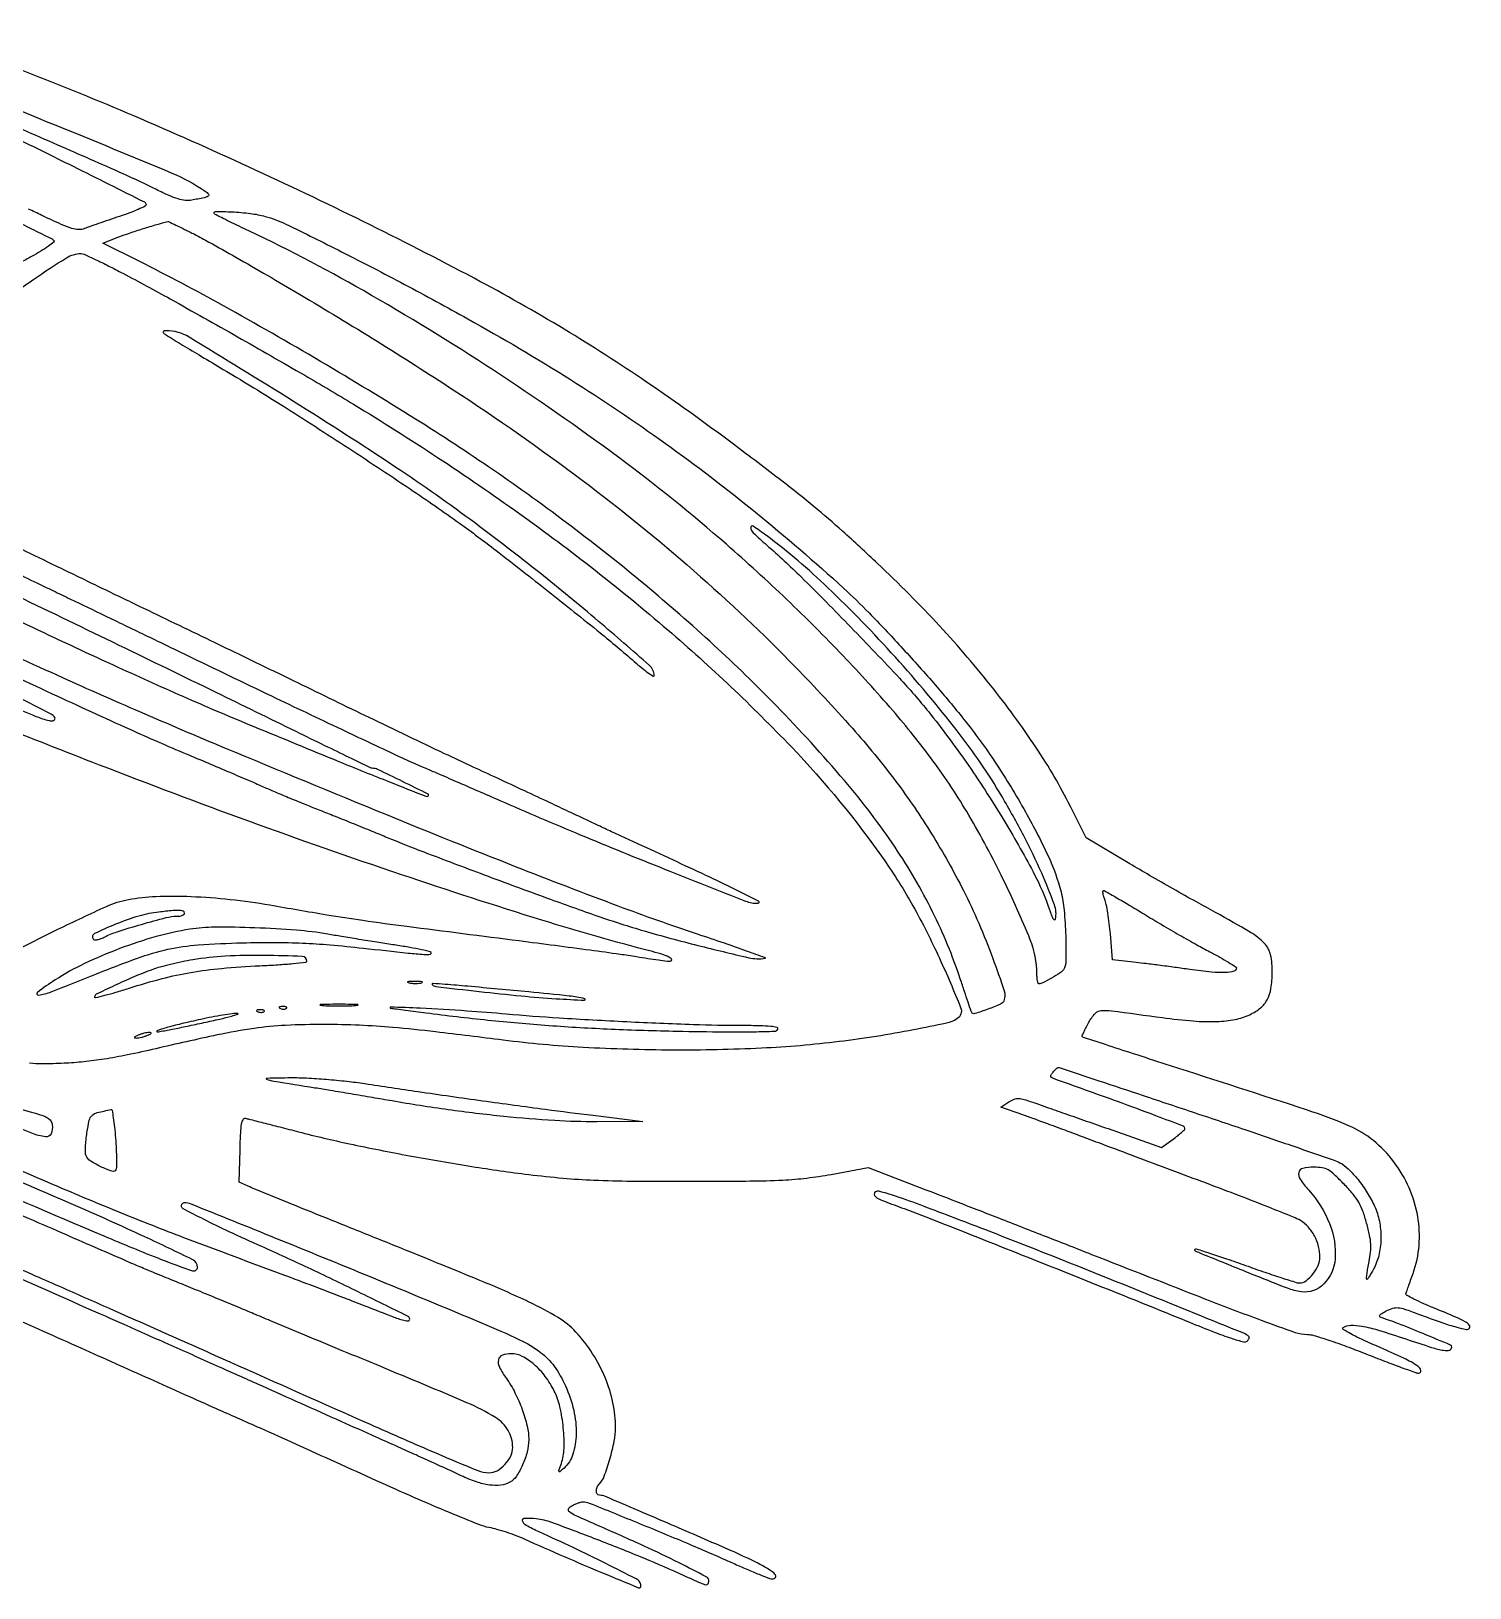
# Model space of a CAD drawing. Extents: x 59 to 961, y 231 to 796.
# Drawn here: x 513.3 to 960.6, y 231.2 to 715.1 of the extents above; entities that cross this region are included whole.
import ezdxf

# ---------------------------------------------------------------- set-up
doc = ezdxf.new("R2010")
doc.units = 0

msp = doc.modelspace()

# ---------------------------------------------------------------- linework, layer by layer
for points in [[(506.067446, 315.898689, -0.000295), (516.996875, 311.036928, -0.000292), (528.720395, 305.80544, -0.000375), (539.5, 300.977927, 0.000255), (550.024756, 296.261529, 0.000227), (560.975, 291.36713, 0.000228), (570.830425, 286.972824, 0.000702), (577.5, 284.013864, -0.001331), (584.438569, 280.925111, -0.000353), (595.500845, 275.955968, -0.000358), (608.075849, 270.285829, -0.000368), (620.524153, 264.651063, 0.003421), (632.394104, 259.365171, 0.004601), (643.219039, 254.751301, 0.003194), (652.343329, 251.029295, 0.048415), (655.62176, 250.071732, -0.021921), (657.986263, 249.514966, -0.010819), (660.938715, 248.612241, -0.010714), (663.967515, 247.541557, -0.01538), (666.597607, 246.454372, 0.003257), (679.023824, 240.961471, 0.003823), (690.875603, 235.92189, 0.000535), (702.071266, 231.276111, 0.303229), (702.743264, 231.40993, 0.167611), (702.868136, 231.666296, 0.067321), (702.862876, 232.061393, 0.056453), (702.739548, 232.523997, 0.045094), (702.508701, 232.985921, 0.137749), (701.363453, 234.038898, 0.001564), (691.974055, 238.767659, 0.00509), (681.757086, 243.743876, 0.004814), (671.25, 248.606309, -0.018796), (667.157091, 250.641208, -0.214819), (666.094754, 252.042662, -0.473736), (666.780102, 252.92678, -0.03471), (670.293824, 252.776129, -0.060441), (675.055686, 251.646217, -0.003538), (689.023704, 246.376094, -0.005946), (703.705302, 240.516275, -0.009198), (716.228043, 235.072893, 0.002402), (721.39616, 232.7424, 0.050215), (723.003878, 232.212326, 0.291766), (723.700538, 232.466339, 0.164816), (724, 233.350136, 0.279537), (723.202919, 234.664443, 0.004038), (714.722526, 238.997855, 0.008873), (703.890951, 244.184523, 0.004104), (689.639408, 250.559625, -0.0028), (682.781984, 253.60569, -0.048985), (680.67116, 254.818506, -0.32936), (680.381498, 255.707292, -0.187973), (681.139408, 256.620194, -0.019674), (682.138423, 257.123824, -0.018866), (683.187842, 257.555039, -0.019188), (684.141226, 257.864408, -0.062107), (684.797926, 257.964565, -0.103326), (686.775383, 257.607533, -0.000747), (702.422819, 251.24786, -0.00324), (717.969133, 244.784378, -0.004803), (731.5, 238.901823, 0.003959), (735.80542, 237.021388, 0.005751), (739.635937, 235.436216, 0.003061), (742.892106, 234.155461, 0.093084), (743.75, 233.996698, 0.254564), (744.67394, 234.502866, 0.341872), (744.593427, 235.417987, 0.070904), (742.687898, 236.967248, 0.018867), (739.25, 238.8603, 0.013293), (730.732018, 242.860228, 0.001717), (712.261267, 250.866332, 0.000346), (691.802687, 259.633987, 0.101392), (690.016309, 260, -0.251158), (689.318785, 260.373968, -0.1449), (689.031044, 261.308372, -0.102809), (689.270284, 262.526252, -0.096934), (689.97721, 263.57721, 0.110077), (691.458574, 265.908165, 0.016341), (693.190554, 271.238329, 0.019302), (694.579395, 276.843221, 0.051119), (695, 280.946452, 0.052194), (694.182981, 288.75193, 0.046037), (691.759081, 296.571277, 0.044744), (687.85747, 304.028536, 0.04334), (682.654676, 310.758806, 0.071636), (677.148786, 315.239106, 0.024978), (668.110041, 320.06122, 0.012565), (652.832097, 326.792638, 0.001917), (622, 339.323935, -0.000327), (607.044701, 345.346959, -0.00049), (593.991856, 350.628594, -0.000197), (582.800214, 355.175022, -0.010877), (580.716955, 356.075561), (577.933911, 357.351142), (578.216955, 367.425571, -0.005222), (578.420776, 372.712647, -0.031289), (578.727266, 375.449228, -0.076366), (579.199525, 376.843774, -0.338514), (579.933991, 377.18867, -0.008625), (580.962975, 376.946612, -0.000243), (585.372387, 375.826467, -0.000496), (590.557247, 374.50118, -0.000341), (596.433991, 372.988571, 0.010751), (612.214646, 369.275308, 0.006587), (630.962421, 365.544665, 0.006497), (650.314527, 362.217625, 0.008627), (668, 359.725191, 0.008605), (678.603153, 358.601901, 0.011518), (688.254532, 357.970757, 0.00846), (699.947153, 357.674309, 0.002449), (718, 357.610576, 0.001906), (736.684729, 357.707371, 0.010012), (746.948078, 358.005259, 0.017077), (754.432155, 358.629308, 0.016137), (762, 359.770077), (773.5, 361.885108), (791.5, 354.975216, -0.00098), (800.671375, 351.433843, -0.000329), (814.053125, 346.226421, -0.000327), (828.854397, 340.444245, -0.000374), (843, 334.89534, 0.000603), (878.432498, 321.014904, 0.004256), (895.720451, 314.435523, 0.005495), (906.300128, 310.643665, 0.083482), (910.128365, 310, -0.073443), (912.061046, 309.714578, -0.006646), (916.727779, 308.2375, -0.008511), (922.266537, 306.297845, -0.006554), (928.244398, 304, 0.003103), (934.104444, 301.700902, 0.004581), (939.277574, 299.7625, 0.002178), (943.693153, 298.175686, 0.085366), (944.714666, 298, 0.474666), (945.367193, 298.799627, 0.199081), (944.465495, 300.132084, 0.03527), (940.082461, 302.597219, 0.009056), (932.669436, 305.940719, -0.006312), (927.333714, 308.312134, -0.017223), (923.642678, 310.165223, -0.018358), (921.247397, 311.589464, -0.547183), (921.249573, 312.175406, -0.137177), (923.568081, 312.875052, -0.050626), (927.002539, 312.597147, -0.028791), (932.17404, 311.33449, -0.006644), (940.719166, 308.594192, 0.004068), (948.726191, 305.980895, 0.033464), (952.450075, 305.067879, 0.111166), (954.288222, 305.155977, 0.337361), (955, 306.090836, 0.302008), (954.593844, 306.701931, 0.001063), (946.104133, 310.246173, 0.005622), (938.249868, 313.402505, 0.018758), (933, 315.220421, -0.181874), (932.584889, 315.539714, -0.314187), (932.607199, 315.956164, -0.090835), (933.244735, 316.523569, -0.016817), (934.619535, 317.297016, -0.042443), (936.655658, 318.143489, -0.101195), (938.276661, 318.318343, -0.058351), (940.331826, 317.878535, -0.007353), (944.619535, 316.351693, 0.004468), (951.943331, 313.69599, 0.017633), (956.518686, 312.262249, 0.021115), (959.542734, 311.566353, 0.30966), (960.491476, 311.986207, 0.327653), (960.416434, 312.925938, 0.086335), (959.176313, 313.94033, 0.028284), (956.28335, 315.362175, 0.003167), (949.509118, 318.177883, -0.008216), (946.072576, 319.647149, -0.01345), (943.21773, 321.016884, -0.007066), (940.925093, 322.234987, -0.352437), (940.74273, 322.677883, -0.011854), (940.919131, 323.227057, -0.000704), (941.494204, 324.874128, -0.00106), (942.186034, 326.833365, -0.000781), (942.960084, 329, 0.066719), (944.819534, 337.662384, 0.062598), (944.395794, 346.705207, 0.061034), (941.714472, 355.568244, 0.057816), (936.937321, 363.699242, 0.0601), (930.604443, 370.272782, 0.069661), (923.178806, 374.773428, 0.022464), (909.826302, 379.812628, 0.00125), (867.5, 393.532082, -0.000682), (857.123068, 396.882581, -0.001111), (848.328164, 399.757137, -0.000116), (840.474457, 402.345419, -0.109326), (840.149069, 402.538865, -0.30926), (840.088874, 402.812185, -0.008447), (840.589434, 403.996193, -0.014635), (841.268211, 405.415332, -0.009157), (842.140979, 407.03705, -0.052678), (844.100763, 409.797972, -0.198587), (845.966571, 410.713507, -0.048618), (849.203142, 410.606468, -0.001038), (865, 408.504332, 0.012801), (874.611953, 407.454692, 0.029026), (881.919829, 407.270984, 0.038521), (887.629573, 407.901061, 0.065305), (892.191439, 409.399332, 0.058916), (895.527931, 411.516584, 0.100046), (897.620244, 414.060911, 0.084918), (898.764346, 417.520759, 0.033235), (899.185148, 422.549493, 0.058585), (898.64017, 427.98123, 0.136208), (896.738588, 431.565434, 0.070418), (892.431639, 434.989269, 0.007984), (881.569771, 441.137679, -0.002834), (875.583699, 444.445182, -0.001588), (868.340891, 448.531093, -0.001584), (861.048142, 452.706373, -0.00258), (854.888582, 456.30131), (841.277163, 464.339855), (837.029697, 472.919928, 0.030641), (826.495329, 491.278841, 0.021563), (812.554835, 510.588029, 0.019969), (795.714829, 530.245118, 0.016899), (776.426525, 549.66142, 0.005302), (765.560943, 559.668828, 0.010627), (756.73064, 567.296425, 0.009091), (746.745822, 575.256058, 0.002914), (731.634298, 586.720236, 0.011022), (704.619601, 606.052637, 0.014387), (679.041115, 622.459233, 0.013324), (651.052093, 638.295823, 0.007627), (616.5, 655.97786, 0.013324), (545.157686, 688.79227, 0.017276), (478.034309, 714.819946, 0.018852)], [(480.838292, 702.142444, -0.000614), (520.467546, 686.082276, -0.002427), (556.989082, 671.02234, -0.050124), (567.422699, 665.37473, -0.075384), (568.418718, 664.452818, -0.441588), (568.319057, 663.82787, -0.096615), (567.084993, 663.322974, -0.006055), (563.198547, 662.601244, -0.066662), (561.180633, 662.523768, -0.049006), (558.981237, 662.952887, -0.033037), (556.194539, 663.991234, -0.010557), (552.198547, 665.891231, 0.011675), (541.921413, 670.749622, 0.001861), (521.551961, 679.712771, 0.000826), (499.937463, 689.08547, 0.040422)], [(506.605486, 682.855081, -0.002372), (526.332083, 673.11758, -0.000255), (548.472216, 662.043674, -0.283904), (549, 661.189083, -0.286372), (548.702402, 660.712096, -0.009411), (546.576563, 659.720768, -0.015368), (543.912194, 658.635553, -0.009768), (540.75, 657.529336, 0.001962), (537.401578, 656.416325, 0.00215), (534.162711, 655.310063, 0.002008), (531.400635, 654.34093, 0.01078), (529.910293, 653.774809, -0.106112), (528.06474, 653.452018, -0.064986), (525.877839, 653.823074, -0.031847), (522.630471, 655.051085, -0.005335), (516.592407, 657.86333, 0.001837), (512.441116, 659.832256, 0.002882)], [(507.818831, 656.424069, -0.00277), (514.129872, 653.337494, -0.000903), (519.568613, 650.627856, -0.080518), (520.298226, 650.101774, -0.438393), (520.276679, 649.575537, -0.01832), (518.629972, 648.279161, -0.021576), (516.327231, 646.746874, -0.012333), (513.42719, 645.08901, 0.011764), (509.855215, 643.05241, 0.005947)], [(502.421344, 629.475025, -0.015307), (514.092594, 638.025694, -0.011845), (524.288661, 644.676559, -0.13727), (528.82623, 645.988554, -0.109503), (529.729271, 645.796543, -0.00339), (533.192049, 644.189857, -0.006495), (537.256999, 642.205185, -0.004435), (541.82623, 639.849257, -0.005783), (556.531265, 631.882762, -0.002049), (577.396291, 620.152694, -0.002072), (598.335283, 608.152887, -0.005177), (613.5, 599.167703, -0.018774), (665.188461, 565.096666, -0.022292), (711.19017, 529.031277, -0.024293), (749.659793, 492.609374, -0.03833), (778.491633, 457.5, -0.02545), (787.447009, 443.216713, -0.02001), (795.707439, 426.919437, -0.011335), (802.281586, 411.644995, -0.365309), (801.108976, 408.067351, -0.085802), (797.860435, 406.760836, -0.005262), (787.597074, 404.6731, -0.008273), (775.999165, 402.639147, -0.008625), (764.5, 401.02089, -0.018947), (740.37122, 398.973029, -0.012825), (712.774661, 398.38983, -0.012757), (684.924598, 399.226449, -0.017576), (660, 401.493128, 0.002028), (638.99827, 404.06352, 0.0076), (625.779341, 405.423597, 0.01112), (615.341775, 406.103941, 0.009978), (604.5, 406.352222, 0.012724), (592.384349, 406.079511, 0.02364), (582.601232, 405.145112, 0.017299), (571.131909, 403.09252, 0.004009), (552, 398.820249, -0.006186), (543.196828, 396.894649, -0.011357), (535.97665, 395.578841, -0.013393), (529.620144, 394.742872, -0.01527), (523.5, 394.292594, -0.007803), (516.69704, 394.106835, -0.036725), (512.798407, 394.347777, -0.040745)], [(507.5625, 547.226519, 0.00031), (515.058187, 543.607637, 0.001025), (520, 541.238001, -0.000876), (525.52211, 538.592133, -0.000146), (536.109375, 533.492691, -0.00016), (548.55204, 527.490168, -0.000142), (561.5, 521.234214, 0.000763), (587.964159, 508.488256, 0.001365), (609.755397, 498.106972, 0.001424), (626.783973, 490.11086, 0.007931), (636, 485.991924, -0.001092), (639.543386, 484.466068, -0.00026), (645.4375, 481.90903, -0.000267), (652.20625, 478.964076, -0.000264), (659, 475.999665, 0.004413), (683.994201, 465.339604, 0.003891), (710.240126, 454.657281, 0.001125), (735.408231, 444.706792, 0.103107), (739.297067, 444.044196, 0.772478), (739.436063, 444.669861, 0.004653), (731.126997, 448.834625, 0.005237), (718.233231, 454.981363, 0.001226), (696.5, 464.999385, -0.001907), (694.235878, 466.046779, -0.000369), (690.15, 467.959543, -0.000392), (685.387533, 470.197885, -0.000362), (680.5, 472.504013, 0.000956), (674.643168, 475.258991, 0.000399), (666.7375, 478.951578, 0.000395), (658.269931, 482.89024, 0.000512), (650.5, 486.487261, -0.002224), (641.842964, 490.531007, -0.000984), (630.44375, 495.945006, -0.000974), (618.387919, 501.728824, -0.001312), (607.5, 507.013701, 0.000504), (596.153535, 512.543822, 0.000301), (582.646875, 519.099901, 0.000301), (569.187255, 525.613123, 0.000523), (558, 531.00399, -0.000326), (546.950824, 536.322965, -0.0002), (533.940625, 542.602844, -0.000201), (521.073137, 548.826572, -0.000359), (510.5, 553.955183, 0.000132), (500.5416, 558.791201, 0.0001)], [(478.122013, 546.890926, 0.001382), (513.899189, 529.745682, 0.003444), (540.174398, 517.464433, 0.004503), (561.814599, 507.765672, 0.005289), (582.5, 498.977114, 0.000633), (608.967695, 488.100075, 0.002775), (624.649208, 481.78029, 0.000676), (636.016202, 477.290246, 0.298479), (636.783297, 477.449963, 0.512988), (636.701076, 477.951255, 0.001138), (628.716343, 481.887238, 0.002334), (621.006667, 485.621324, 0.112059), (619.338249, 486, -0.112477), (618.9846, 486.080574, -0.000132), (612.200105, 489.343557, -0.001203), (604.611159, 493.018425, -0.000739), (595.687817, 497.382321, 0.000804), (570.797288, 509.550805, 0.000457), (540.650243, 524.194947, 0.000447), (509.042639, 539.477988, 0.00055), (479.517821, 553.68144, -0.001241)], [(492.414493, 522.038722, 0.002461), (519.774014, 509.18325, 0.00259), (543.981529, 498.105962, 0.006795), (561.5, 490.483883, -0.000858), (568.175749, 487.673131, -0.000799), (575.003125, 484.771868, -0.000795), (581.063599, 482.173653, -0.002708), (585, 480.453311, 0.004099), (588.582008, 478.899706, 0.001929), (593.234375, 476.948155, 0.001911), (598.123548, 474.941284, 0.002691), (602.5, 473.191762, -0.001463), (607.120261, 471.357922, -0.000792), (612.79375, 469.076373, -0.000789), (618.561715, 466.735613, -0.001247), (623.5, 464.708098, 0.006737), (635.329096, 460.002523, 0.001845), (654.103185, 452.904974, 0.001953), (673.750729, 445.647312, 0.0038), (689.5, 440.034727, 0.013179), (703.875023, 435.455634, 0.008792), (720.555222, 430.938915, 0.005116), (736.37573, 427.123917, 0.094648), (741.5, 426.930853, 0.777977), (741.518608, 427.121322, 0.000964), (735.74375, 429.189618, 0.0033), (728.867856, 431.586306, 0.001863), (720.5, 434.406486, -0.009243), (695.826216, 443.12979, -0.004199), (663.861021, 455.407206, -0.003374), (623.828889, 471.482879, -0.001696), (573.5, 492.288483, -0.003151), (547.07899, 503.511865, -0.004171), (523.175077, 514.08183, -0.003042), (494.331244, 527.336827, -0.000869)], [(506.330317, 505.552157, 0.003983), (514.76909, 502.137543, 0.030042), (518.857227, 500.79881, 0.169524), (520.344144, 500.917209, 0.455314), (520.619972, 501.805882, 0.13794), (519.482329, 502.851077, 0.00081), (506.575582, 509.363501, 0.003397)], [(504.917037, 427.464202, -0.008432), (521.58668, 435.936406, -0.006469), (536.664225, 443.042322, -0.060435), (543.5, 445.207591, -0.03758), (552.059834, 446.160857, -0.018601), (562.999311, 446.145375, -0.017359), (575.146763, 445.25303, -0.016155), (587.5, 443.507781, 0.001641), (605.17399, 440.485293, 0.006009), (616.400672, 438.741731, 0.003589), (630.048372, 436.889701, 0.000308), (665, 432.423781, -0.001017), (676.18837, 430.97806, -0.001105), (687.065625, 429.52557, -0.001037), (696.379556, 428.241197, -0.005417), (701.5, 427.467622, 0.002313), (705.052917, 426.908281, 0.003093), (708.282188, 426.435613, 0.00216), (710.992745, 426.06791, 0.031946), (711.95, 426.004021, 0.363465), (712.430474, 426.404195, 0.322631), (712.143756, 427.005271, 0.045196), (709.849027, 428.005922, 0.017233), (706.5, 428.992241, -0.012374), (672.058577, 438.772872, -0.005961), (628.407291, 452.917568, -0.005689), (580.991497, 469.51234, -0.005884), (534.5, 487.001587, -0.001837), (502.469384, 499.618889, -0.001441)], [(504.755679, 381.905337, 0.024512), (513.341196, 379.135636, -0.012391), (516.617295, 378.165751, -0.059194), (518.386606, 377.352471, -0.109884), (519.353818, 376.418346, -0.111073), (519.829081, 375.165848, -0.138615), (519.453801, 372.383004, -0.334736), (517.751534, 371.419058, -0.061864), (513.517798, 372.519728, -0.003412), (500.802754, 377.6683, 0.000043), (493.39217, 380.727267, 0.000049)], [(478, 374.806383, 0.000743), (520.120662, 356.639462, 0.004891), (541.30605, 347.783818, 0.006173), (560.681894, 340.183705, 0.001609), (592, 328.458335, -0.001481), (597.269176, 326.487114, -0.000837), (603.646875, 324.067427, -0.000835), (610.071591, 321.605301, -0.001371), (615.5, 319.497472, 0.001312), (625.136147, 315.754493, 0.017623), (628.718406, 314.516961, 0.062308), (630.442272, 314.21585, 0.428483), (631, 314.747179, 0.28556), (630.461434, 315.613284, 0.000542), (614.932573, 323.250779, 0.004039), (599.412967, 330.70793, 0.005173), (585, 337.309327, -0.004149), (574.825794, 341.944126, -0.008352), (566.89477, 345.799312, -0.00344), (560.551846, 349.06966, -0.278879), (560, 349.982112, -0.101123), (560.079371, 350.370547, -0.098412), (560.30511, 350.700995, -0.09744), (560.642244, 350.922369, -0.096992), (561.038674, 351, -0.09628), (562.888598, 350.640447, -0.000214), (589.276713, 339.966978, -0.001432), (618.910814, 327.866944, -0.000899), (653.5, 313.555239, -0.01195), (665.155418, 308.378048, -0.050862), (671.670971, 304.440976, -0.075732), (675.911717, 300.106271, -0.050401), (679.387301, 294.071777, -0.048365), (681.960638, 286.439088, -0.061385), (682.746317, 279.048384, -0.072285), (681.728141, 272.780115, -0.133252), (678.959419, 268.463275, -0.006196), (677.646034, 267.303954, -0.471301), (677.401875, 267.345883, -0.214191), (677.365994, 267.711338, -0.002823), (678.123335, 269.923954, 0.077349), (678.965939, 274.527287, 0.030831), (678.740821, 280.957374, 0.030986), (677.700484, 287.462185, 0.060736), (675.944893, 292.39589, 0.045357), (673.124889, 296.956054, 0.052652), (669.650071, 300.688267, 0.059741), (665.983893, 303.177907, 0.119872), (662.604108, 304, 0.083629), (659.778003, 303.523982, 0.265592), (658.563506, 302.133263, 0.170464), (658.888914, 299.807653, 0.036541), (661.050094, 296.280716, -0.03914), (663.710235, 291.888484, -0.029201), (665.957848, 286.687836, -0.029825), (667.499631, 281.51967, -0.059094), (667.978038, 277.274983, -0.062333), (667.490799, 273.557481, -0.040287), (666.060389, 269.453286, -0.040365), (664.136545, 265.90288, -0.126197), (662.150756, 264.080682, -0.092972), (659.26344, 263.168556, -0.063192), (655.808176, 263.188044, -0.05033), (651.740646, 264.150872, -0.027648), (647, 266.090071, 0.003023), (643.635489, 267.663863, 0.000954), (638.590625, 269.974928, 0.000953), (632.953824, 272.531192, 0.001058), (627.5, 274.978081, -0.000167), (620.58699, 278.064859, -0.000045), (609.653125, 282.952584, -0.000046), (597.247647, 288.500875, -0.000048), (585, 293.981324, 0.000351), (571.884494, 299.840553, 0.000233), (556.821875, 306.548532, 0.000234), (542.185223, 313.050423, 0.000457), (530.5, 318.221905, -0.000296), (496.6407, 333.193838, -0.000239)], [(494.917278, 336.846585, 0.001933), (513.5, 328.723281, -0.001792), (522.054433, 324.986636, -0.000333), (537.753125, 318.049718, -0.000357), (556.097461, 309.913498, -0.000325), (575, 301.49882, 0.000437), (618.683225, 282.064445, 0.003315), (639.358048, 273.051584, 0.003372), (652.131831, 267.685173, 0.098057), (655.591975, 267, 0.126597), (658.140082, 267.655673, 0.078448), (660.594583, 269.561736, 0.077003), (662.383857, 272.175787, 0.1121), (663, 274.889446, 0.131906), (661.577466, 280.187832, 0.124826), (657.67155, 284.192112, 0.036965), (648.741549, 288.791008, 0.002434), (622, 299.99666, -0.000262), (610.009257, 304.960093, -0.000286), (598.375, 309.790919, -0.000268), (588.424183, 313.935677, -0.001429), (583, 316.216615, 0.001646), (578.411987, 318.143591, 0.000726), (572.333083, 320.662885, 0.000718), (565.880449, 323.315253, 0.000966), (560.027518, 325.698101, -0.000983), (554.574205, 327.91848, -0.001099), (549.329494, 330.079434, -0.001011), (544.86922, 331.939237, -0.005852), (542.527518, 332.953603, 0.002381), (539.763427, 334.173792, 0.00012), (530.723708, 338.110402, 0.000193), (519.976821, 342.782457, 0.000139), (508, 347.979759, -0.000185), (480.20972, 360.042296, -0.000342)], [(487, 361.488994, 0.000518), (535.912053, 340.623253, 0.00714), (553.748444, 333.335106, 0.012267), (563.457354, 329.801029, 0.512806), (565, 330.909613, 0.287005), (563.555468, 333.218883, 0.004312), (548.573413, 340.349206, 0.006479), (525.717035, 350.628146, 0.001209), (483.5, 368.838838, -0.000343)]]:
    msp.add_lwpolyline(points, format="xyb")
for points in [[(586.039901, 657.561165, -0.049193), (592.47478, 655.168646, -0.003431), (609.769807, 646.575395, -0.005099), (629.358103, 636.422423, -0.004899), (649, 625.738111, -0.013345), (680.935974, 606.82506, -0.01511), (710.493645, 586.966626, -0.015276), (738.51155, 565.563116, -0.014275), (765.826662, 542.016052, -0.014777), (773.810764, 534.281085, -0.006939), (783.692098, 523.839054, -0.006844), (793.810666, 512.538045, -0.009165), (802.654948, 502, -0.022661), (812.545708, 488.56452, -0.018548), (821.903056, 473.376862, -0.018894), (829.448744, 458.78728, -0.047607), (833.482937, 447.539901, -0.039739), (834.447329, 441.915258, -0.014814), (834.934359, 433.9074, -0.009622), (835.028346, 425.992711, -0.145289), (834.234687, 423.389532, -0.105137), (833.246212, 422.417901, -0.012086), (830.562035, 420.797484, -0.011422), (827.796825, 419.300759, -0.118873), (826.54966, 419, -0.333844), (826.334607, 419.161598, -0.026256), (826.161463, 419.902894, -0.027427), (826.039651, 420.895423, -0.016821), (826, 422.073683, 0.097047), (823.920613, 432.686111, 0.016773), (815.5228, 451.465053, 0.019057), (804.822725, 471.421259, 0.026629), (793.670446, 488.313082, 0.018832), (781.169356, 503.94941, 0.012507), (765.732031, 520.954784, 0.011753), (748.22283, 538.456168, 0.010823), (729.431453, 555.615232, 0.020055), (695.989058, 582.563614, 0.014842), (657.012436, 609.71771, 0.01486), (616.570965, 634.462153, 0.02036), (578.700393, 654.113537, -0.003211), (575.66716, 655.557737, -0.004662), (573.01066, 656.874265, -0.002428), (570.779711, 658.019581, -0.076713), (570.283727, 658.38294, -0.667192), (570.571614, 659.080652, -0.01371), (575.692931, 658.954183, -0.01789), (581.451196, 658.44681, -0.033512)], [(564.027539, 651.986154, -0.011049), (568.56695, 649.576679, -0.001968), (576.934378, 644.852137, -0.002127), (586.696384, 639.234225, -0.001917), (596.755341, 633.336604, -0.010992), (644.534537, 603.640012, -0.016648), (684.608224, 575.549207, -0.01847), (719.36634, 547.348841, -0.020005), (751, 517.369623, -0.01162), (768.611755, 498.426832, -0.0203), (782.17107, 481.835344, -0.022767), (793.228492, 465.639652, -0.020726), (803.143485, 448, -0.015825), (807.921665, 437.823628, -0.013797), (812.28412, 426.893253, -0.007973), (815.802799, 416.824671, -0.173373), (815.731683, 413.74316, -0.202257), (814.690795, 412.660082, -0.014556), (810.738285, 411.095047, -0.012229), (806.679527, 409.734452, -0.350117), (805.719119, 410.11201, -0.048177), (805.576105, 410.426835, -0.000311), (804.585551, 413.323528, -0.001249), (803.463366, 416.638911, -0.000797), (802.174057, 420.5, 0.035245), (793.549298, 441.413604, 0.032781), (781.889247, 461.444781, 0.028369), (766.133399, 482.195863, 0.016367), (745.007378, 505.385365, 0.014041), (725.573308, 524.272063, 0.012182), (704.185591, 542.980328, 0.011817), (681.207701, 561.209933, 0.011221), (657, 578.660778, 0.010939), (632.797977, 594.527013, 0.006439), (603.224423, 612.477274, 0.006431), (573.068041, 629.735231, 0.010528), (547.037957, 643.48163), (535.575914, 649.229394), (540.537957, 651.157595, -0.011187), (543.841176, 652.35685, -0.005513), (548.089543, 653.740524, -0.005513), (552.369155, 655.030716, -0.01114), (555.772197, 655.934189, -0.171914), (555.979178, 655.912737, -0.000578), (558.309485, 654.801601, -0.003051), (560.947469, 653.520175, -0.001896)], [(554.55, 621.179963, 0.041208), (555.312581, 620.624262, 0.000536), (560.361562, 617.554386, 0.001547), (566.224406, 614.023051, 0.001015), (573, 609.989113, -0.006921), (589.907759, 599.650434, -0.003601), (610.722455, 586.313031, -0.003591), (631.100943, 572.837735, -0.007815), (646.5, 562.142375, -0.008774), (657.809815, 553.717628, -0.002916), (674.090902, 540.987306, -0.002898), (690.181072, 528.102003, -0.009157), (700.75, 519.211657, 0.008396), (703.148454, 517.187887, 0.015747), (705.164062, 515.647361, 0.013023), (706.726598, 514.589682, 0.592587), (707, 514.739359, 0.216209), (705.53058, 517.978657, 0.003318), (689.611566, 531.729037, 0.00873), (671.391664, 546.715774, 0.007243), (651.5, 562.0392, 0.013932), (626.697396, 579.524036, 0.007206), (594.794764, 600.052465, 0.002692), (562.378943, 620.015032, 0.137505), (555.297621, 622, 0.041366), (554.674659, 621.948373, 0.168105), (554.345372, 621.769139, 0.302915), (554.304978, 621.503626, 0.105744)], [(742, 555.362796, -0.016583), (752.684941, 545.472335, -0.005088), (768.15784, 529.851849, -0.005004), (783.241541, 513.996657, -0.018192), (792.346259, 503.490989, -0.017952), (804.050038, 487.830544, -0.0148), (815.413428, 470.345633, -0.014931), (824.829696, 453.778741, -0.041734), (830.072721, 441.5, 0.016717), (830.625084, 440.003424, 0.057359), (831.122499, 439.096363, 0.247152), (831.4834, 438.913032, 0.349322), (831.749977, 439.131582, 0.142359), (831.436346, 443.548857, 0.014647), (827.488067, 453.348904, 0.017314), (821.927836, 464.951, 0.012998), (815.045411, 477.326937, 0.032321), (801.232283, 497.598328, 0.01794), (781.979816, 520.518968, 0.017921), (761.024117, 542.114949, 0.030819), (741.905609, 558.316157, 0.014181), (737.753683, 561.236651, 0.608777), (737.012734, 560.823119, 0.198307), (737.738678, 559.212623, 0.010535)], [(859.399439, 440.627146, 0.003649), (864.636297, 437.48851, 0.002848), (870.368898, 434.153225, 0.002879), (875.743771, 431.107936, 0.007011), (879.75, 428.941633, -0.006301), (882.912335, 427.237452, -0.009942), (885.576563, 425.687989, -0.004359), (887.780222, 424.320586, -0.25713), (888, 423.921475, -0.337776), (887.209646, 422.885019, -0.059029), (884.618632, 422.493691, -0.033445), (880.294825, 422.6446, -0.009288), (873.555848, 423.459431, 0.00123), (868.8466, 424.105998, 0.001025), (863.83828, 424.770622, 0.001034), (859.251284, 425.360122, 0.002814), (856, 425.752549), (849.5, 426.5), (848.828681, 434.5, 0.00918), (848.494286, 437.764449, 0.009673), (848.04497, 440.957812, 0.009366), (847.553211, 443.6934, 0.042372), (847.103432, 445.25, -0.018713), (846.743795, 446.304908, -0.034088), (846.542596, 447.192187, -0.042843), (846.498576, 447.827248, -0.40941), (846.674189, 448, -0.131148), (847.125381, 447.879583, -0.000878), (850.669915, 445.834224, -0.003381), (854.715978, 443.453296, -0.002145)], [(553, 441.295662, 0.044506), (546.787793, 440.047338, 0.024775), (539.494754, 437.493747, 0.016651), (532.99331, 434.593196, 0.444006), (532.521431, 432.965324, 0.219619), (532.957529, 432.676575, 0.075436), (533.733472, 432.67511, 0.05364), (534.761273, 432.943993, 0.028557), (535.963049, 433.480892, -0.041299), (540.000333, 435.162651, -0.007972), (547.576269, 437.474674, -0.006692), (555.242844, 439.57069, -0.063458), (558.611867, 440, 0.039973), (559.526283, 440.073221, 0.059256), (560.298486, 440.29375, 0.077934), (560.823773, 440.617331, 0.219197), (561, 441, 0.305261), (560.619727, 441.564824, 0.087409), (559.533651, 441.797807, 0.032138), (557.404603, 441.739641, 0.004446)], [(562.613678, 435.969322, 0.029692), (552.162754, 433.672788, 0.021164), (540.776453, 429.924795, 0.021265), (529.840112, 425.2643, 0.031732), (520.76465, 420.202037, 0.017401), (515.204353, 416.340205, 0.764877), (515.533583, 415.508591, 0.065233), (519.52976, 416.496503, 0.003309), (532, 421.466512, -0.009416), (546.329739, 426.975771, -0.03324), (555.800375, 429.717089, -0.03572), (565.201328, 431.079197, -0.012138), (579, 431.744862, -0.006429), (589.078157, 431.856433, -0.010565), (597.60373, 431.66101, -0.010418), (606.197488, 431.102644, -0.006034), (616.5, 430.091997, 0.000691), (630.530345, 428.564131, 0.010636), (635.37538, 428.147319, 0.044915), (637.42129, 428.198933, 0.627369), (637.605524, 428.727809, 0.143346), (636.979915, 429.070107, 0.003668), (633.804782, 429.742082, 0.007518), (630.029227, 430.45328, 0.005026), (625.688857, 431.158621, -0.001431), (620.748594, 431.92503, -0.000979), (615.142977, 432.822357, -0.000987), (609.744603, 433.708299, -0.001999), (605.5, 434.430953, 0.023601), (595.752741, 435.660116, 0.010599), (582.863976, 436.396243, 0.009983), (570.366671, 436.594845, 0.038235)], [(563.566835, 426.463384, 0.009566), (560.194826, 425.830843, 0.007877), (556.622529, 425.03082, 0.00797), (553.365082, 424.192076, 0.020918), (551.066835, 423.456436, 0.011921), (545.198545, 421.143449, 0.010273), (539.145369, 418.441442, 0.003474), (533.490984, 415.728651, 0.286612), (533, 414.942481, 0.482635), (533.274347, 414.724467, 0.004462), (536.157812, 415.420216, 0.01034), (539.62721, 416.366842, 0.006024), (543.75, 417.638073, -0.013929), (553.961969, 420.610901, -0.021384), (562.964159, 422.554748, -0.020098), (572.495546, 423.79808, -0.010577), (584.412701, 424.614113, 0.004545), (590.005967, 424.929374, 0.007542), (594.714981, 425.309173, 0.002274), (598.729927, 425.712463, 0.383882), (599, 426.012391, 0.401754), (597.581275, 427.493065, 0.0075), (585.821865, 427.819197, 0.016455), (573.646326, 427.573476, 0.028311)], [(630.761659, 419.292739, 0.028254), (631.754739, 419.159391, 0.020511), (632.869594, 419.119272, 0.020826), (633.934218, 419.169017, 0.041951), (634.761659, 419.31292, 0.285845), (634.916221, 419.476221, 0.417468), (634.814362, 419.62839, 0.038992), (633.938425, 419.726931, 0.009782), (632.5, 419.747817, 0.008901), (631.071102, 419.715166, 0.053901), (630.339362, 419.605813, 0.67161), (630.319562, 419.45659, 0.082665)], [(638, 418.73408, 0.180054), (639.123153, 418.16042, 0.00081), (652.595796, 416.613673, 0.00432), (665.657414, 415.249742, 0.007554), (676.5, 414.377225, 0.006522), (685.350089, 413.915309, 0.904308), (685.411144, 414.350079, 0.033578), (680.5374, 415.20076, 0.002915), (668, 416.456712, 0.00032), (649.024263, 418.233731, 0.004242), (642.023461, 418.824956, 0.005846), (638.159678, 419.072867, 0.671537)], [(590.8125, 411.316886, 0.051402), (591.359369, 411.160852, 0.05415), (591.916927, 411.123424, 0.060344), (592.402231, 411.202593, 0.126455), (592.729167, 411.395833, 0.296942), (592.77538, 411.614691, 0.208169), (592.592839, 411.799335, 0.077125), (592.112848, 411.910055, 0.028489), (591.416667, 411.921053, 0.018894), (590.670344, 411.862007, 0.168741), (590.37858, 411.720685, 0.470617), (590.395823, 411.538436, 0.054073)], [(603.75, 412.262758, 0.01099), (606.140095, 412.148271, 0.006471), (609, 412.111256, 0.006471), (611.859905, 412.148271, 0.01099), (614.25, 412.262758, 0.067956), (614.890618, 412.396322, 0.813012), (614.873438, 412.522148, 0.014551), (612.764623, 412.608117, 0.002911), (609, 412.630035, 0.002911), (605.235377, 412.608117, 0.014551), (603.126562, 412.522148, 0.813012), (603.109382, 412.396322, 0.067956)], [(625, 411.417968, -0.001478), (626.837889, 411.19047, -0.000427), (629.675, 410.828305, -0.00043), (632.871887, 410.414647, -0.000458), (636, 410.004239, 0.007058), (655.286772, 407.732331, 0.007523), (674.224268, 406.059704, 0.007363), (693.573792, 404.92987, 0.00619), (714.102018, 404.288759, 0.001909), (728.819852, 404.067629, 0.007331), (737.977031, 404.099275, 0.004458), (744.408384, 404.273172, 0.250361), (745.411035, 404.856052, 0.507128), (745.188502, 405.405068, 0.035876), (743.280704, 405.743004, 0.02082), (739.933428, 405.95067, 0.004864), (734.309017, 406.010287, -0.008479), (719.133551, 406.28087, -0.003435), (698.462995, 407.142416, -0.003466), (677.4665, 408.308027, -0.007064), (661, 409.570461, 0.006124), (648.745697, 410.533134, 0.003719), (634.232996, 411.386183, 0.006965), (625.022468, 411.730313, 0.952742)], [(566, 407.93408, 0.004724), (559.879975, 406.529922, 0.010406), (555.23852, 405.316084, 0.016441), (552.455548, 404.426208, 0.812441), (552.5, 404.101683, 0.06462), (553.23687, 404.145174, 0.00113), (557.171875, 404.903064, 0.002832), (561.754077, 405.823314, 0.001881), (567, 406.9284, 0.004163), (571.985721, 408.04178, 0.010011), (575.653125, 408.970633, 0.022488), (577.542217, 409.582111, 0.837093), (577.5, 409.812641, 0.032754), (575.824918, 409.695671, 0.006681), (572.884375, 409.255576, 0.007012), (569.474226, 408.649302, 0.006529)], [(583.8125, 410.316886, 0.051402), (584.359369, 410.160852, 0.05415), (584.916927, 410.123424, 0.060344), (585.402231, 410.202593, 0.126455), (585.729167, 410.395833, 0.296942), (585.77538, 410.614691, 0.208169), (585.592839, 410.799335, 0.077125), (585.112848, 410.910055, 0.028489), (584.416667, 410.921053, 0.018894), (583.670344, 410.862007, 0.168741), (583.37858, 410.720685, 0.470617), (583.395823, 410.538436, 0.054073)], [(546.5, 403, 0.015364), (545.696484, 402.625069, 0.14515), (545.422706, 402.367142, 0.507108), (545.497353, 402.196198, 0.055166), (546, 402.140571, 0.04179), (546.715952, 402.200514, 0.018434), (547.646875, 402.393028, 0.018093), (548.624391, 402.670913, 0.02318), (549.5, 403, 0.015364), (550.303516, 403.374931, 0.14515), (550.577294, 403.632858, 0.507108), (550.502647, 403.803802, 0.055166), (550, 403.859429, 0.04179), (549.284048, 403.799486, 0.018434), (548.353125, 403.606972, 0.018093), (547.375609, 403.329087, 0.02318)], [(875.230566, 378.866395, -0.000899), (891.620942, 373.353171, -0.001361), (905.859479, 368.492, -0.000503), (918.104167, 364.260515, -0.033641), (920.14213, 363.396496, -0.077086), (922.797192, 361.492532, -0.029987), (925.835576, 358.130384, -0.028991), (928.725512, 354.05599, -0.033258), (930.981239, 349.852054, -0.058025), (932.460047, 345.236539, -0.049247), (932.949621, 340.138013, -0.050172), (932.434245, 335.149418, -0.067236), (930.930239, 330.863257, -0.009159), (930.113353, 329.331982, -0.016032), (929.37404, 328.099856, -0.010665), (928.744023, 327.166664, -0.476621), (928.539014, 327.153095, -0.218721), (928.442572, 327.447377, -0.005254), (928.62558, 328.909979, -0.010537), (928.89922, 330.649173, -0.006848), (929.285122, 332.646833, 0.024699), (929.748725, 335.611208, 0.042582), (929.800216, 338.106392, 0.036502), (929.424273, 340.824227, 0.013483), (928.514248, 344.58543, 0.020606), (927.329151, 348.342426, 0.044162), (926.049205, 351.096622, 0.042989), (924.282657, 353.628336, 0.018573), (921.531304, 356.688598, 0.0117), (918.461558, 359.713012, 0.059781), (916.537232, 361.131277, 0.087417), (914.686253, 361.78881, 0.04176), (912.162018, 362, 0.053584), (908.694121, 361.62728, 0.289771), (907.406228, 360.357731, 0.211628), (907.804961, 358.268966, 0.032257), (910.502889, 354.865123, -0.088513), (916.995875, 344.465862, -0.114797), (918.703458, 333.391398, -0.176516), (915.225856, 325.708326, -0.236691), (908.108637, 323.258603, -0.060007), (903.875195, 324.354036, -0.002803), (890.108391, 329.831609, -0.000843), (875.372215, 335.819715, -0.536132), (875.223634, 336.556968, -0.281658), (875.528593, 336.630404, -0.000696), (879.960743, 335.190242, -0.003952), (884.984864, 333.505937, -0.002415), (890.888479, 331.4428, 0.002744), (896.869004, 329.357203, 0.004054), (902.140654, 327.598823, 0.001895), (906.641268, 326.156891, 0.076716), (907.6578, 326, 0.163996), (909.677799, 326.680857, 0.063464), (911.81157, 328.7789, 0.061444), (913.450757, 331.486702, 0.105796), (914, 334.053416, 0.065036), (913.564882, 337.384494, 0.058274), (912.284086, 340.626975, 0.059697), (910.330519, 343.411049, 0.076679), (907.91434, 345.391529, 0.037212), (905.727853, 346.472571, 0.001739), (898.067395, 349.543855, 0.002866), (888.932019, 353.109176, 0.002054), (878.680498, 356.994314, -0.000062), (867.777054, 361.076919, -0.000059), (856.665521, 365.240496, -0.000058), (846.82668, 368.929807, -0.000205), (840.5, 371.305944, 0.000978), (835.404269, 373.210777, 0.000831), (830.01578, 375.202851, 0.000837), (825.102535, 377.000621, 0.00236), (821.660103, 378.235309), (814.820205, 380.652174), (817.31202, 382.284874, -0.048902), (818.937701, 383.136008, -0.109612), (820.304683, 383.365364, -0.063394), (822.075013, 383.045527, -0.008626), (825.651918, 381.849819, 0.000531), (828.923585, 380.696936, 0.000111), (834.664934, 378.68206, 0.000116), (841.329607, 376.34655, 0.00011), (848.122327, 373.969616), (864.744653, 368.157168), (868.372327, 370.738296, 0.012556), (869.762112, 371.780674, 0.018031), (870.934371, 372.777486, 0.014), (871.833501, 373.647156, 0.195966), (872, 374.05566, 0.310254), (871.546846, 374.715658, 0.001318), (862.982187, 377.986552, 0.004001), (851.037281, 382.403369, 0.000959), (831.137376, 389.538073, -0.061477), (830.507837, 389.854013, -0.233703), (830.294111, 390.224112, -0.162568), (830.424948, 390.720374, -0.028164), (831.009821, 391.511833, -0.013249), (831.509003, 392.081878, -0.01844), (831.987286, 392.562851, -0.015075), (832.402374, 392.927779, -0.174498), (832.603011, 393, -0.08019), (832.8877, 392.954046, -0.00002), (845.272581, 388.848253, -0.000394), (858.997743, 384.285541, -0.000239)], [(617, 387.978201, 0.002415), (633.592836, 385.497772, 0.001378), (653.660833, 382.653316, 0.001372), (673.229788, 379.989319, 0.003139), (688, 378.114171), (703.5, 376.245185), (689.112857, 376.122593, -0.017567), (676.053972, 376.470166, -0.009841), (660.220915, 377.762182, -0.009244), (642.9667, 379.83553, -0.008778), (625.5, 382.576118, 0.000996), (619.408595, 383.629265, 0.00074), (612.675, 384.769379, 0.000747), (606.317157, 385.826433, 0.00169), (601.5, 386.603224, -0.00097), (588.736624, 388.642542, -0.061675), (586.565167, 389.275366, -0.804616), (586.65072, 389.717662, -0.004386), (594, 389.834191, -0.014488), (598.922079, 389.726429, -0.007415), (605.086268, 389.320908, -0.007354), (611.440451, 388.713968, -0.010821)], [(539.494648, 371.067622, -0.00704), (539.721676, 367.574527, -0.010084), (539.816796, 364.472494, -0.006342), (539.811115, 361.887074, -0.135494), (539.598553, 361.159462, -0.352152), (538.393813, 360.733246, -0.02662), (534.963544, 362.144752, -0.03007), (531.63365, 363.979985, -0.161521), (530.338786, 365.559522, -0.088818), (530.167909, 366.451695, -0.013419), (530.194875, 368.277222, -0.014691), (530.349587, 370.452995, -0.012228), (530.638308, 372.754047, -0.018003), (531.355002, 376.577889, -0.148563), (532.218483, 378.099198, -0.132079), (533.823857, 378.969852, -0.013142), (538.143838, 379.881685, -0.416805), (538.421461, 379.688441, -0.005207), (538.806222, 377.341359, -0.011457), (539.177302, 374.484331, -0.006816)], [(775.491546, 353.986321, 0.292554), (775.504257, 353.174168, 0.125341), (776.343647, 352.413035, 0.031049), (778.575379, 351.402764, 0.00244), (784.684783, 349.116224, -0.005875), (795.429865, 345.010333, -0.000489), (823.168932, 334.004122, -0.000722), (851.691172, 322.607177, -0.001598), (873.403107, 313.814463, 0.004445), (881.118116, 310.74111, 0.013368), (886.454418, 308.832607, 0.011007), (890.300794, 307.664987, 0.270875), (891.336441, 307.936441, 0.037984), (891.699394, 308.359167, 0.058717), (891.936746, 308.77735, 0.079376), (892.022898, 309.128605, 0.235603), (891.933333, 309.352412, 0.085784), (890.325619, 310.351909, 0.000143), (859.783561, 322.720348, 0.00129), (831.410826, 334.115749, 0.002887), (809.781728, 342.593528, 0.00128), (790.776737, 349.860613, 0.010473), (782.02546, 352.973186, 0.014598), (776.85239, 354.525791, 0.33128)]]:
    msp.add_lwpolyline(points, format="xyb", close=True)

doc.saveas('drawing.dxf')
